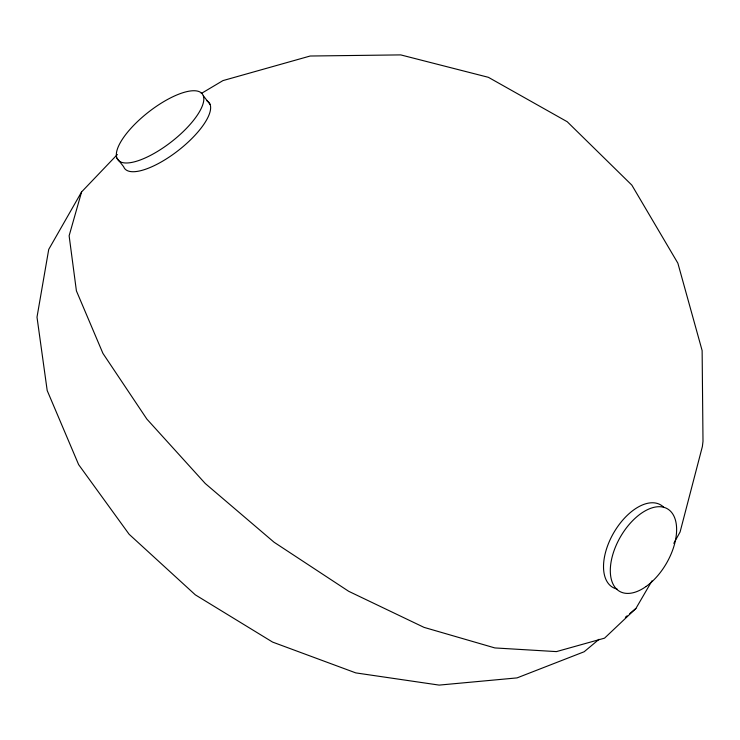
<?xml version="1.0" encoding="UTF-8"?>
<svg xmlns="http://www.w3.org/2000/svg" width="740" height="740" viewBox="0 0 740 740"><rect width="100%" height="100%" fill="white"/><g stroke="black" fill="none" stroke-linecap="round" stroke-linejoin="round"><path stroke-width="1.11" d="M117.346 154.494L81.585 191.928L69.125 235.792L76.405 290.857L102.925 353.378L146.871 419.09L205.267 483.516L274.114 542.263L348.725 591.325L424.029 627.372L494.875 647.935L556.443 651.607L604.543 638.158L635.891 608.493L651.977 580.854M81.585 191.928L48.729 249.399L37 317.146L47.194 390.544L78.625 464.609L129.139 534.289L195.304 594.831L272.607 642.098L355.774 672.891L439.144 685.101L517.038 677.896L584.147 651.764L599.058 639.295M673.807 543.345L680.088 531.986L702.38 446.507L703 441.345L702.13 350.575L677.868 263.181L631.849 185.13L567.219 121.73L488.382 77.311L400.71 54.899L310.18 56.018L222.962 80.595L201.243 93.508M625.365 617.29L627.122 615.828M629.749 613.627L635.891 608.493M203.287 95.728A53.548 18.768 -38 0 1 144.402 158.304A53.548 18.768 -38 0 1 132.534 126.577A53.548 18.768 -38 0 1 203.287 95.728L210.095 104.451M116.855 158.008L123.663 166.731A53.548 18.768 -38 0 0 179.321 149.684A53.548 18.768 -38 0 0 206.858 100.77M617.105 589.059A47.693 26.538 -59.9 0 1 613.571 533.05A47.693 26.538 -59.9 0 1 663.984 507.548M646.094 586.487A47.693 26.538 -59.9 0 0 670.773 511.479A47.693 26.538 -59.9 0 0 613.534 552.188A47.693 26.538 -59.9 0 0 646.094 586.487"/></g></svg>
